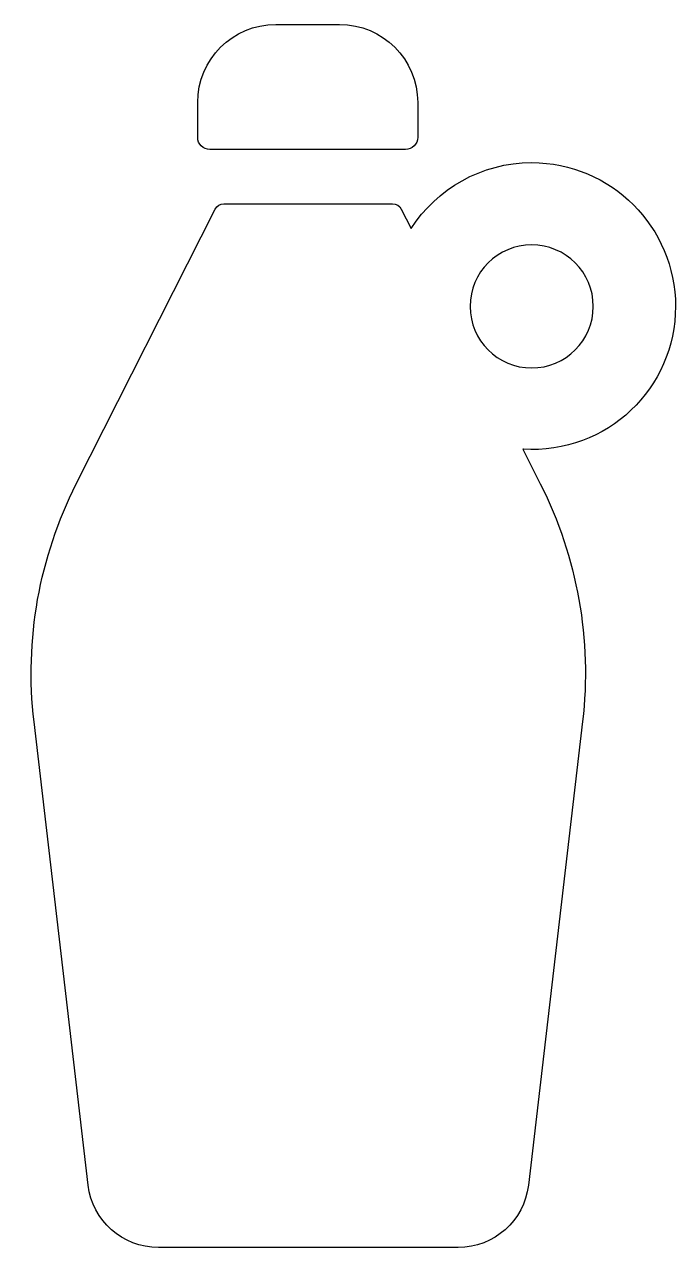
# Model space of a CAD drawing. Header units: centimetres. Extents: x -3.5 to 3.4, y -6.5 to 6.5.
import ezdxf

# ---------------------------------------------------------------- set-up
doc = ezdxf.new("R2010")
doc.units = ezdxf.units.CM
doc.header["$MEASUREMENT"] = 0
doc.layers.add('Layer 1', color=7, linetype='Continuous')

msp = doc.modelspace()

# ---------------------------------------------------------------- linework, layer by layer
at = {"layer": 'Layer 1'}
for points, knots in [([(-1.52421, 5.17237), (-1.52421, 5.17237), (0.55327, 5.17237), (0.55327, 5.17237), (0.55327, 5.17237), (0.62495, 5.17237), (0.68339, 5.23063), (0.68339, 5.30255), (0.68339, 5.30255), (0.68339, 5.30255), (0.68339, 5.67272), (0.68339, 5.67272), (0.68339, 5.67272), (0.68339, 6.13045), (0.31215, 6.50171), (-0.14576, 6.50171), (-0.14576, 6.50171), (-0.14576, 6.50171), (-0.82518, 6.50171), (-0.82518, 6.50171), (-0.82518, 6.50171), (-1.28312, 6.50171), (-1.65441, 6.13045), (-1.65441, 5.67272), (-1.65441, 5.67272), (-1.65441, 5.67272), (-1.65441, 5.30254), (-1.65441, 5.30254), (-1.65441, 5.30254), (-1.65441, 5.2306), (-1.59591, 5.17237), (-1.52421, 5.17237)], [0, 0, 0, 0, 0.11111111, 0.11111111, 0.11111111, 0.11111111, 0.22222222, 0.22222222, 0.22222222, 0.22222222, 0.33333333, 0.33333333, 0.33333333, 0.33333333, 0.44444444, 0.44444444, 0.44444444, 0.44444444, 0.55555556, 0.55555556, 0.55555556, 0.55555556, 0.66666667, 0.66666667, 0.66666667, 0.66666667, 0.77777778, 0.77777778, 0.77777778, 0.77777778, 1, 1, 1, 1]), ([(3.4236, 3.50435), (3.4236, 4.34718), (2.7378, 5.03282), (1.89497, 5.03282), (1.89497, 5.03282), (1.35771, 5.03282), (0.88664, 4.75286), (0.61407, 4.3326), (0.61407, 4.3326), (0.61407, 4.3326), (0.50974, 4.53905), (0.50974, 4.53905), (0.50974, 4.53905), (0.4922, 4.57384), (0.45635, 4.59583), (0.41753, 4.59583), (0.41753, 4.59583), (0.41753, 4.59583), (-1.37483, 4.59584), (-1.37483, 4.59584), (-1.37483, 4.59584), (-1.4137, 4.59584), (-1.44952, 4.57385), (-1.46704, 4.53906), (-1.46704, 4.53906), (-1.46704, 4.53906), (-2.94402, 1.61787), (-2.94402, 1.61787), (-2.94402, 1.61787), (-3.3388, 0.83735), (-3.49499, -0.04223), (-3.39341, -0.91091), (-3.39341, -0.91091), (-3.39341, -0.91091), (-2.8177, -5.83787), (-2.8177, -5.83787), (-2.8177, -5.83787), (-2.7733, -6.21641), (-2.45281, -6.50171), (-2.07173, -6.50171), (-2.07173, -6.50171), (-2.07173, -6.50171), (1.11405, -6.50171), (1.11405, -6.50171), (1.11405, -6.50171), (1.49516, -6.50171), (1.81567, -6.21638), (1.86002, -5.83787), (1.86002, -5.83787), (1.86002, -5.83787), (2.43573, -0.91069), (2.43573, -0.91069), (2.43573, -0.91069), (2.5373, -0.04222), (2.38109, 0.83712), (1.98678, 1.61764), (1.98678, 1.61764), (1.98678, 1.61764), (1.80059, 1.98568), (1.80059, 1.98568), (1.80059, 1.98568), (1.80064, 1.98568), (1.80067, 1.98565), (1.8007, 1.98565), (1.8007, 1.98565), (2.70206, 1.93146), (3.4236, 2.63755), (3.4236, 3.50435)], [0, 0, 0, 0, 0.05555556, 0.05555556, 0.05555556, 0.05555556, 0.11111111, 0.11111111, 0.11111111, 0.11111111, 0.16666667, 0.16666667, 0.16666667, 0.16666667, 0.22222222, 0.22222222, 0.22222222, 0.22222222, 0.27777778, 0.27777778, 0.27777778, 0.27777778, 0.33333333, 0.33333333, 0.33333333, 0.33333333, 0.38888889, 0.38888889, 0.38888889, 0.38888889, 0.44444444, 0.44444444, 0.44444444, 0.44444444, 0.5, 0.5, 0.5, 0.5, 0.55555556, 0.55555556, 0.55555556, 0.55555556, 0.61111111, 0.61111111, 0.61111111, 0.61111111, 0.66666667, 0.66666667, 0.66666667, 0.66666667, 0.72222222, 0.72222222, 0.72222222, 0.72222222, 0.77777778, 0.77777778, 0.77777778, 0.77777778, 0.83333333, 0.83333333, 0.83333333, 0.83333333, 0.88888889, 0.88888889, 0.88888889, 0.88888889, 1, 1, 1, 1]), ([(1.24076, 3.50435), (1.24076, 3.86519), (1.53439, 4.1588), (1.895, 4.1588), (1.895, 4.1588), (2.25605, 4.1588), (2.54963, 3.86517), (2.54963, 3.50435), (2.54963, 3.50435), (2.54963, 3.14353), (2.25605, 2.85011), (1.895, 2.85011), (1.895, 2.85011), (1.53437, 2.85012), (1.24076, 3.14354), (1.24076, 3.50435)], [0, 0, 0, 0, 0.2, 0.2, 0.2, 0.2, 0.4, 0.4, 0.4, 0.4, 0.6, 0.6, 0.6, 0.6, 1, 1, 1, 1]), ([(1.80067, 1.98565), (1.80067, 1.98565), (1.80067, 1.98565), (1.80067, 1.98565), (1.80067, 1.98565), (1.80861, 1.98514), (1.81647, 1.98467), (1.80067, 1.98565)], [0, 0, 0, 0, 0.33333333, 0.33333333, 0.33333333, 0.33333333, 1, 1, 1, 1])]:
    msp.add_open_spline(points, degree=3, knots=knots, dxfattribs=at)

doc.saveas('drawing.dxf')
